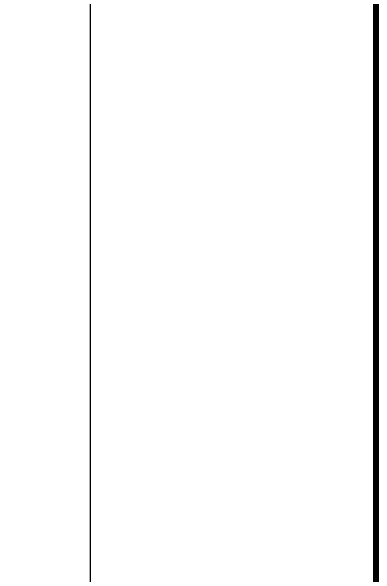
# Model space of a CAD drawing. Header units: inches. Extents: x 20.7 to 104.8, y 84.5 to 143.9.
# Drawn here: x 40.831 to 41.598, y 109.826 to 111.01 of the extents above; entities that cross this region are included whole.
import ezdxf

# ---------------------------------------------------------------- set-up
doc = ezdxf.new("R2010")
doc.units = ezdxf.units.IN
doc.header["$MEASUREMENT"] = 0
doc.linetypes.add('CONTINUA', pattern=[0])
doc.layers.add('Cotas', color=60, linetype='Continuous')
doc.layers.add('Paredes', color=5, linetype='Continuous', lineweight=80)
doc.styles.get("Standard").update_dxf_attribs({"font": 'arial.ttf'})
doc.dimstyles.new('Cotas', dxfattribs={"dimtxt": 0.1, "dimasz": 0.09, "dimexe": 0.2, "dimexo": 0.4, "dimgap": 0.05, "dimtad": 1, "dimzin": 0, "dimdsep": 46, "dimtxsty": 'Standard', "dimblk": 'ARCHTICK', "dimcen": 0.09, "dimse1": 1, "dimse2": 1, "dimclrd": 60, "dimclre": 256, "dimadec": 0, "dimazin": 0, "dimtfac": 1, "dimtix": 1, "dimtofl": 0, "dimtmove": 1, "dimatfit": 3, "dimfxl": 0, "dimtolj": 1, "dimtzin": 0, "dimlwd": 9, "dimarcsym": 0})

# ---------------------------------------------------------------- blocks, each defined once
blk = doc.blocks.new('_ArchTick')
at = {"color": 0, "linetype": 'ByBlock', "const_width": 0.15}
blk.add_lwpolyline([(-0.5, -0.5), (0.5, 0.5)], dxfattribs=at)
blk = doc.blocks.new('*D298')
at = {"layer": 'Cotas', "color": 60, "linetype": 'CONTINUA', "lineweight": 9, "transparency": 16777216}
blk.add_line((40.9977, 108.9211), (40.9977, 138.9711), dxfattribs=at)
at = {"layer": 'Defpoints', "color": 0, "transparency": 16777216}
for p in [(40.9977, 138.9711), (40.9977, 138.9711), (40.9977, 108.9211)]:
    blk.add_point(p, dxfattribs=at)
at = {"layer": 'Cotas', "color": 60, "lineweight": 9, "transparency": 16777216, "xscale": 0.09, "yscale": 0.09, "zscale": 0.09}
for p, rotation in [((40.9977, 138.9711), 90), ((40.9977, 108.9211), 270)]:
    blk.add_blockref('_ArchTick', p, dxfattribs=dict(at, rotation=rotation))
at = {"layer": 'Cotas', "color": 0, "transparency": 16777216, "insert": (40.8966, 123.9461), "char_height": 0.1, "attachment_point": 5, "rotation": 90}
blk.add_mtext('\\A1;30.05', dxfattribs=at)

msp = doc.modelspace()

# ---------------------------------------------------------------- linework, layer by layer
at = {"layer": 'Paredes'}
msp.add_line((41.5977, 138.9711), (41.5977, 108.9211), dxfattribs=at)

# ---------------------------------------------------------------- dimensions: what is measured, and where the dimension line sits
at = {"layer": 'Cotas'}
dim = msp.add_linear_dim(base=(40.9977, 138.9711), p1=(40.9977, 108.9211), p2=(40.9977, 138.9711), angle=270, dimstyle='Cotas', dxfattribs=at)
dim.commit()
dim.dimension.update_dxf_attribs({"geometry": '*D298', "text_midpoint": (40.8966, 123.9461)})

doc.saveas('drawing.dxf')
